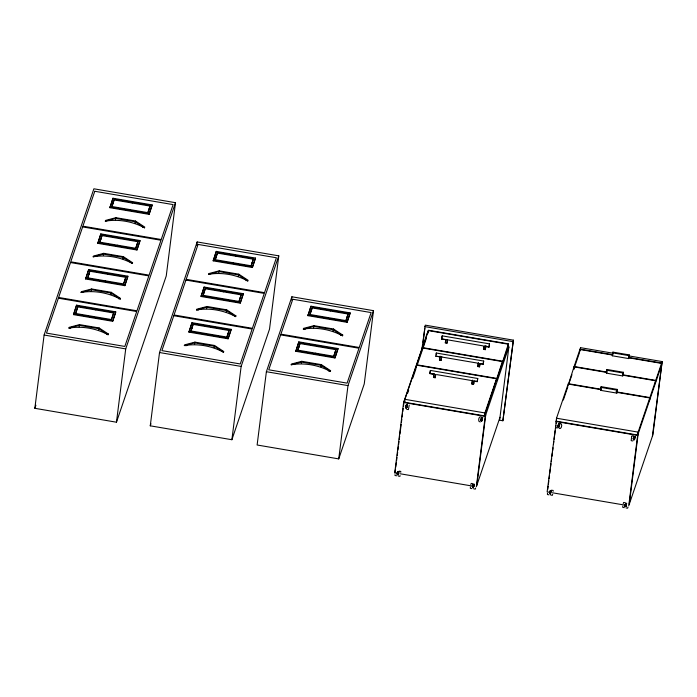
<?xml version="1.0" encoding="UTF-8"?>
<svg xmlns="http://www.w3.org/2000/svg" width="697" height="697" viewBox="0 0 697 697"><rect width="100%" height="100%" fill="white"/><g stroke="black" fill="none" stroke-linecap="round" stroke-linejoin="round"><path stroke-width="1.05" d="M398.074 474.753L398.754 471.651L397.935 471.512C396.018 472.975 398.771 475.772 397.281 474.282M405.689 407.815L406.508 408.059L407.179 404.948L406.368 404.809L405.689 407.919M473.402 487.578L474.073 484.476L473.263 484.337C471.12 486.157 474.448 488.562 472.636 486.828M481.827 420.883L482.498 417.782L481.688 417.642C479.545 419.455 482.873 421.868 481.061 420.134M550.482 493.79L551.153 490.688L550.342 490.549C548.199 492.361 551.527 494.774 549.715 493.04M558.907 427.095L559.586 423.994L558.767 423.854C556.624 425.667 559.952 428.08 558.14 426.346M624.991 506.388L625.801 506.623L626.472 503.522L625.662 503.382L624.982 506.484L625.662 503.382M406.508 408.059L406.551 407.449L405.741 407.309M625.801 506.623L625.854 506.013L625.035 505.874M634.906 436.819C634.758 440.478 632.371 440.129 634.087 436.679L634.906 436.819L634.679 438.596M633.46 439.18L634.235 439.824L633.416 439.685M395.016 474.674L395.016 475.493L396.654 475.772M397.02 473.638L397.142 473.002L397.037 473.62M400.775 472.252L400.775 471.425L399.137 471.146M409.235 405.131L408.407 409.592L406.708 409.357M474.056 486.445L474.082 486.097M480.764 419.768L480.878 419.124L480.782 419.786M482.394 420.047L482.524 419.411L482.42 420.03M553.174 491.289L553.174 490.461L551.536 490.191M557.844 425.98L557.957 425.336L557.861 425.989M559.473 426.224L559.586 425.614L559.534 426.128M397.299 474.143L398.109 474.282L397.316 474.004M470.397 486.968L470.344 488.327L471.974 488.606M547.476 493.18L547.424 494.539L549.053 494.818M622.796 506.013L622.743 507.364L624.373 507.643M397.36 473.646L398.144 473.995M405.759 407.126L405.915 406.142L406.726 406.281M481.888 420.134L481.104 419.777M473.446 486.968L472.618 486.976M481.88 420.274L481.043 420.282M550.534 493.18L549.698 493.188M558.959 426.486L558.123 426.494M625.061 505.7L625.209 504.706L626.028 504.846M633.503 438.822L634.296 439.171M625.854 506.013L625.017 506.013M634.279 439.319L633.442 439.319M34.85 408.311L44.111 335.022L93.886 188.8L175.496 202.688L166.243 275.986L116.46 422.208L34.85 408.311L35.904 405.227M73.507 314.626L76.565 305.164L115.737 311.829L115.65 312.561L112.679 321.291L73.507 314.626L76.565 305.164M77.942 306.166L75.381 314.173L77.942 306.166L113.864 312.282L111.607 319.374M76.618 310.531L76.705 309.799M79.083 326.815L79.519 324.619L99.105 327.947L108.349 334.011L108.096 334.743C96.299 328.365 82.159 325.856 68.925 328.078L69.169 327.346L79.519 324.619M85.635 278.983L88.702 269.521L127.873 276.186L127.786 276.918L124.815 285.648L85.635 278.983L88.702 269.521M90.079 270.523L87.517 278.53L90.079 270.523L126 276.639L123.744 283.731M88.754 274.897L88.841 274.156M91.22 291.172L91.656 288.976L111.241 292.313L120.476 298.377L120.233 299.109C108.436 292.731 94.295 290.213 81.061 292.435L81.305 291.703L91.656 288.976M97.772 243.34L100.838 233.878L140.01 240.543L139.914 241.275L136.943 250.005L97.772 243.34L100.838 233.878M100.882 239.254L100.978 238.522M99.959 241.981L102.215 234.88L138.137 240.996L135.871 248.088M95.811 309.956L95.907 309.224M103.356 255.529L103.783 253.333L123.378 256.67L132.613 262.734L132.36 263.466C120.564 257.088 106.423 254.571 93.189 256.792L93.442 256.06L103.783 253.333M109.908 207.697L112.966 198.236L152.138 204.901L152.051 205.632L149.08 214.362L109.908 207.697L112.966 198.236M113.019 203.611L113.106 202.879M112.086 206.338L114.343 199.237L150.264 205.354L147.79 212.629L111.868 206.512L114.343 199.237M98.669 330.151L99.105 327.947M105.474 281.588L105.569 280.856M107.948 274.313L108.044 273.581M115.484 219.886L115.92 217.691L135.506 221.027L144.749 227.091L144.497 227.823C132.7 221.446 118.56 218.928 105.325 221.149L105.569 220.426L115.92 217.691M117.601 245.945L117.697 245.213M120.084 238.67L120.172 237.938M112.539 316.647L112.626 315.915M112.679 321.291L115.737 311.829M129.738 210.302L129.834 209.57M132.212 203.027L132.308 202.296M124.667 281.004L124.763 280.272M124.815 285.648L127.873 276.186M136.804 245.361L136.9 244.63M136.943 250.005L140.01 240.543M116.46 422.208L125.721 348.909L175.496 202.688M148.94 209.727L149.027 208.987M149.08 214.362L152.138 204.901M150.264 425.823L159.526 352.534L197.173 241.955L278.783 255.843L269.521 329.141L231.883 439.72L150.264 425.823L150.97 423.776M196.763 245.187L197.173 241.955M188.922 332.129L191.989 322.676L231.16 329.341L231.064 330.073L228.093 338.803L188.922 332.129L191.989 322.676M193.365 323.678L190.795 331.685L193.365 323.678L229.287 329.794L227.03 336.886M192.032 328.043L192.128 327.311M194.507 344.327L194.942 342.131L214.528 345.459L223.763 351.523L223.519 352.255C211.714 345.878 197.573 343.36 184.339 345.59L184.592 344.858L194.942 342.131M201.058 296.495L204.116 287.033L243.297 293.698L243.201 294.43L240.23 303.16L201.058 296.495L204.116 287.033M205.502 288.035L202.932 296.042L205.502 288.035L241.415 294.151L239.158 301.243M204.169 292.409L204.265 291.668M206.634 308.684L207.07 306.488L226.656 309.817L235.9 315.889L235.647 316.612C223.85 310.235 209.71 307.725 196.476 309.947L196.72 309.215L207.07 306.488M213.186 260.852L216.253 251.39L255.424 258.056L255.337 258.787L252.366 267.517L213.186 260.852L216.253 251.39M217.63 252.392L215.068 260.399L217.63 252.392L253.551 258.509L251.295 265.601M216.305 256.766L216.392 256.034M211.235 327.468L211.322 326.736M218.771 273.041L219.206 270.845L238.792 274.182L248.027 280.246L247.783 280.978C235.987 274.601 221.846 272.083 208.612 274.304L208.856 273.572L219.206 270.845M214.092 347.655L214.528 345.459M223.362 291.825L223.458 291.093M226.229 312.021L226.656 309.817M233.025 263.457L233.12 262.725M235.499 256.182L235.595 255.45M227.954 334.159L228.05 333.427M228.093 338.803L231.16 329.341M240.09 298.516L240.177 297.785M240.23 303.16L243.297 293.698M252.218 262.874L252.314 262.142M252.366 267.517L255.424 258.056M231.883 439.72L241.145 366.422L278.783 255.843M266.385 371.71L257.123 445L338.733 458.896L364.243 383.951L373.505 310.662L291.895 296.774L266.385 371.71L347.995 385.598L373.505 310.662M291.485 300.006L291.895 296.774M295.781 351.305L298.839 341.852L338.019 348.517L337.923 349.249L334.952 357.979L295.781 351.305L298.839 341.852M298.891 347.219L298.978 346.487M297.959 349.946L300.224 342.854L336.137 348.97L333.88 356.062M301.357 363.503L301.792 361.307L321.378 364.636L330.622 370.699L330.369 371.431C318.573 365.054 304.432 362.536 291.198 364.766L291.442 364.034L301.792 361.307M307.908 315.671L310.975 306.21L350.147 312.875L350.06 313.606L347.089 322.336L307.908 315.671L310.975 306.21M311.019 311.585L311.115 310.845M312.265 307.943L312.352 307.211L348.273 313.328L345.703 321.334L348.178 314.059L312.265 307.943L310.095 314.303M315.61 353.919L315.706 353.179M318.085 346.644L318.18 345.912M327.747 318.276L327.843 317.544M330.221 311.001L330.317 310.27M334.813 353.335L334.9 352.604M334.952 357.979L338.019 348.517M346.94 317.693L347.036 316.961M347.089 322.336L350.147 312.875M338.733 458.896L347.995 385.598M397.917 473.385L394.737 472.845L403.624 402.483L427.27 333.027M395.504 469.255L394.737 472.845M395.774 467.121L396.305 462.852M396.576 460.726L396.985 457.528M397.255 455.394L397.656 452.196M397.926 450.062L398.327 446.864M398.597 444.73L399.006 441.532M399.276 439.398L399.677 436.2M399.947 434.074L401.158 424.473M401.428 422.347L401.829 419.15M402.099 417.015L402.509 413.818M402.779 411.683L403.18 408.486M403.45 406.351L404.121 401.019L404.94 401.158L404.565 402.256L484.546 415.874L502.398 361.577L422.417 347.969L416.693 364.784L416.196 368.077M404.565 402.256L404.931 399.329L416.571 365.15L496.552 378.759L484.912 412.938L484.546 415.874M397.935 471.512L397.264 474.613M406.368 404.809L406.342 405.976M398.754 471.651L398.031 474.884M407.065 405.837L406.456 408.189M421.633 351.21L425.24 325.15L513.384 340.153L502.886 420.77L499.618 420.213L508.88 346.923L508.061 346.784L502.154 364.148M422.269 348.683L422.678 345.468M423.079 342.262L424.839 328.357M422.173 349.92L428.333 330.605L508.313 344.213L507.939 347.15M428.08 332.556L428.333 330.605M428.089 333.166L428.455 330.239L508.435 343.848L508.061 346.784M435.677 374.908L435.155 377.757L433.525 377.478L433.926 374.306M433.647 377.112L434.179 373.575M435.155 377.757L435.555 374.585L429.849 373.609L430.406 370.429L477.741 378.488L477.184 381.668L472.287 380.832L471.886 384.012L473.516 384.291L474.03 381.442M435.285 377.391L435.66 374.42M441.741 356.42L441.088 360.332L439.458 360.053L439.955 356.716L435.782 356.184L436.296 353.03L483.674 361.055L483.117 364.243M439.458 360.053L440.112 356.141M441.088 360.332L441.593 356.995L478.316 363.242M447.186 342.419L446.943 343.151L445.305 342.872L445.81 339.535L441.628 339.003L442.142 335.849L489.521 343.874L489.006 347.028L484.067 346.226L483.666 349.397L485.295 349.676L485.948 345.764M446.943 343.151L447.343 339.97L441.628 338.995M447.065 342.785L447.439 339.814L483.117 345.886M471.886 384.012L472.531 380.1M473.516 384.291L474.012 380.954L477.279 381.503M479.963 364.008L479.449 366.857L477.82 366.578L478.22 363.407L483.117 364.235L483.674 361.055M477.82 366.578L478.464 362.675M479.449 366.857L479.945 363.52L483.213 364.078M483.666 349.397L484.18 346.548M485.295 349.676L485.87 346.104M473.263 484.337L473.176 485.417M481.461 419.42L481.688 417.642M473.96 485.365L473.35 487.717M508.88 346.923L485.234 416.379L476.347 486.733L499.993 417.285M476.844 485.278L485.731 414.915L484.92 414.776M508.313 344.213L496.308 381.329M502.886 420.77L513.384 340.153M556.119 423.262L556.52 420.064L547.136 491.89L550.316 492.43M601.171 386.669L600.797 389.606L568.16 384.047L556.52 418.226L556.154 421.162L637.764 435.05L638.13 432.123L649.77 397.943L617.124 392.385L616.871 393.117L600.553 390.337L600.919 387.401L601.171 386.669L617.49 389.449L617.124 392.385M547.772 489.355L548.173 486.157M548.443 484.032L548.844 480.834M549.114 478.7L549.524 475.502M549.785 473.368L550.325 469.107M550.595 466.973L551.005 463.775M551.266 461.641L551.676 458.443M551.946 456.308L552.346 453.111M552.616 450.976L553.017 447.779M553.427 444.581L553.827 441.384M554.098 439.249L555.178 430.729M555.448 428.594L555.849 425.397M550.342 490.549L549.663 493.65M558.767 423.854L558.088 426.956M550.43 493.929L551.153 490.688M559.36 425.771L559.586 423.994M567.907 386.007L574.006 366.866L606.651 372.425L607.017 369.488L623.345 372.268L622.726 375.936L606.399 373.156L607.017 369.488M612.933 352.124L612.314 355.792L628.633 358.572L629.252 354.904L612.933 352.124L612.558 355.061L579.913 349.502L574.128 366.5L573.762 369.436L579.547 352.438M579.791 351.096L580.54 347.672L613.395 353.266M580.131 350.913L580.54 347.672M616.871 393.117L617.49 389.449M622.726 375.936L623.345 372.268M628.633 358.572L629.252 354.904M634.087 436.679L633.407 439.79M626.254 505.299L626.472 503.522M661.279 365.96L637.633 435.416L628.746 505.778L652.889 434.858L662.15 361.569L629.295 355.975M629.243 504.314L638.138 433.952M649.395 400.871L649.77 397.943M649.526 400.505L649.892 397.578L655.616 380.762L622.97 375.204M655.25 383.69L655.616 380.762M655.372 383.324L655.738 380.396L661.531 363.398L628.886 357.84M652.392 436.322L662.15 361.569M481.078 419.986L481.235 418.967L482.054 419.106M625.078 505.56L625.862 505.865M397.351 473.69L397.49 472.836L398.301 472.975M398.701 473.49L398.649 473.916M436.244 354.276L436.339 353.004M633.503 438.866L633.634 438.012L634.453 438.152M549.454 492.343L549.506 492.378M634.889 438.796L634.819 439.075M407.074 406.124L407.414 404.704M398.64 472.819L398.989 471.399M482.394 418.949L482.733 417.529M473.969 485.652L474.308 484.232M559.473 425.161L559.822 423.741M551.048 491.864L551.388 490.444M631.648 436.862L631.168 440.67L632.798 440.948M634.793 437.995L635.141 436.575M626.368 504.689L626.716 503.269M470.823 484.52L471.198 483.422L472.827 483.701M475.615 488.066L475.241 489.155L473.577 488.763M552.695 494.278L552.32 495.367L550.656 494.966M623.223 503.556L623.597 502.459L625.226 502.737M628.014 507.102L627.64 508.2L626.011 507.921M406.708 405.401C405.305 406.063 407.44 403.641 407.24 405.279M397.821 472.4C400.148 471.494 396.942 471.111 398.292 472.836M481.932 418.967L481.845 417.703L482.638 417.843M473.603 484.929C472.357 485.408 474.195 483.274 474.187 484.729M558.654 424.839L559.369 424.456M558.654 424.743L559.151 423.724L559.569 424.386M634.226 436.836C635.856 436.47 634.035 437.385 633.974 437.568M625.549 504.367L626.106 504.001L626.211 504.645M625.549 504.271L626.045 503.251L626.464 503.914M429.849 373.618L430.406 370.429M400.174 475.72L399.912 476.33L398.283 476.051M441.724 338.838L442.203 335.902M631.77 436.374L632.022 435.764L633.66 436.043M624.765 505.491L624.852 504.863L624.739 505.508M102.215 234.88L99.741 242.155L135.662 248.271L138.137 240.996M70.554 328.357L70.806 327.625M111.241 292.313L110.806 294.509L111.058 293.777M123.378 256.67L122.942 258.866L123.186 258.134M135.506 221.027L135.07 223.223L135.323 222.491M113.864 312.282L111.389 319.548L75.468 313.441M126 276.639L123.526 283.906L87.604 277.798M118.595 298.83L118.847 298.098M142.868 227.544L143.112 226.813M147.703 213.36L150.177 206.085L114.256 199.978M185.977 345.869L186.221 345.137M198.105 310.226L198.357 309.494M238.792 274.182L238.357 276.378L238.609 275.646M229.287 329.794L226.813 337.06L190.891 330.944M241.415 294.151L238.94 301.418L203.019 295.31M253.551 258.509L251.077 265.775L215.155 259.667M246.146 280.699L246.398 279.967M303.326 329.123L303.578 328.392L313.929 325.665L333.514 328.993L342.75 335.065L342.506 335.788C330.709 329.411 316.569 326.902 303.326 329.123L313.676 326.396L333.262 329.725L342.506 335.788M300.224 342.854L297.741 350.129L333.663 356.237L336.137 348.97M312.352 307.211L309.877 314.486L345.799 320.594M304.964 329.402L305.208 328.67L303.578 328.392M313.929 325.665L313.493 327.86L313.746 327.128M321.378 364.636L320.951 366.84L321.195 366.108M333.514 328.993L333.079 331.197L333.332 330.465M328.74 371.152L328.984 370.429M340.868 335.518L341.121 334.787L342.75 335.065M407.667 393.143L408.695 390.137M412.79 378.105L415.856 369.079M417.669 363.756L422.051 350.896M422.513 349.537L426.259 338.533M433.525 377.478L433.778 376.746M445.305 342.872L445.557 342.14M481.575 418.531L481.819 417.799M481.784 421.023L482.28 419.559M472.583 487.447L473.036 486.114M563.35 400.017L567.785 386.983M568.918 383.646L571.949 374.742M600.553 390.337L600.797 389.606M606.399 373.156L606.651 372.425M612.314 355.792L612.558 355.061M557.626 427.862L555.849 427.836M551.214 491.019L550.822 490.4L550.639 491.063M398.492 472.775L398.553 472.261M559.316 425.118L559.386 424.604M550.891 491.812L550.952 491.298M634.052 437.394L634.627 437.359M489.521 343.874L489.006 347.028M477.741 378.488L477.184 381.668M105.325 221.149L115.676 218.422L135.262 221.759L144.497 227.823M93.189 256.792L103.539 254.065L123.125 257.402L132.36 263.466M81.061 292.435L91.403 289.708L110.997 293.036L120.233 299.109M208.612 274.304L218.954 271.577L238.548 274.914L247.783 280.978M68.925 328.078L79.275 325.351L98.861 328.679L108.096 334.743M196.476 309.947L206.826 307.22L226.412 310.548L235.647 316.612M184.339 345.59L194.69 342.863L214.275 346.191L223.519 352.255M291.198 364.766L301.548 362.039L321.134 365.367L330.369 371.431M626.263 503.975L625.801 503.635M109.995 206.965L149.167 213.63M217.542 253.124L253.455 259.24M102.119 235.612L138.041 241.728M213.282 260.12L252.453 266.785M97.868 242.608L137.039 249.273M612.68 352.856L629.008 355.636M580.043 349.136L612.846 354.721M628.842 357.448L661.653 363.032M205.406 288.767L241.328 294.883M424.743 326.614L512.887 341.608M89.991 271.255L125.913 277.371M201.145 295.755L240.326 302.428M308.004 314.931L347.176 321.605M85.731 278.251L124.902 284.916M484.162 346.06L489.059 346.897M483.918 348.666L485.548 348.944M606.773 370.22L623.092 373M574.128 366.5L606.982 372.093M622.883 374.803L655.738 380.396M422.548 347.603L502.52 361.212M234.262 315.61L235.9 315.889M435.782 356.176L441.489 357.152M439.711 359.321L441.34 359.6M478.064 365.847L479.702 366.125M477.907 366.308L479.545 366.587M600.919 387.401L617.246 390.181M568.282 383.681L601.136 389.274M615.974 391.801L649.892 397.578M193.269 324.41L229.191 330.526M300.128 343.586L336.05 349.702M77.855 306.898L113.777 313.014M416.693 364.784L496.673 378.393M189.018 331.397L228.189 338.071M295.868 350.574L335.048 357.247M429.944 373.453L434.022 374.141M436.705 374.603L472.383 380.675M73.594 313.885L112.766 320.559M472.13 383.28L473.768 383.559M472.017 383.62L473.646 383.899M106.711 333.741L108.349 334.011M556.52 418.226L638.13 432.123M159.526 352.534L241.145 366.422M556.023 421.528L637.633 435.416M44.111 335.022L125.721 348.909M559.97 423.488C563.028 422.739 561.651 430.066 559.116 428.394M559.133 425.318C558.097 424.447 557.713 426.773 558.968 426.346M404.931 399.329L484.912 412.938M558.114 426.625L558.924 426.764M633.434 439.458L634.253 439.589M558.105 426.747L558.916 426.886M633.425 439.58L634.235 439.72M558.097 426.86L558.907 427M403.624 402.483L485.234 416.379M481.252 416.998C478.604 415.203 477.41 422.722 480.399 421.903M405.759 407.161L406.569 407.301M405.724 407.449L406.543 407.588M405.706 407.588L406.525 407.719M481.035 420.413L481.845 420.552M405.698 407.71L406.517 407.85M481.017 420.535L481.836 420.674M481.017 420.648L481.827 420.788M550.7 492.012C549.663 491.15 549.288 493.476 550.543 493.04M552.433 492.788L625.566 505.238M549.689 493.319L550.499 493.459M625.009 506.153L625.819 506.292M549.672 493.441L550.482 493.694M625 506.275L625.81 506.414M473.62 485.8C472.583 484.938 472.209 487.264 473.463 486.828M400.034 473.751L473.167 486.192M472.601 487.107L473.42 487.247M397.273 474.404L398.083 474.657M472.592 487.229L473.402 487.482M338.524 333.34L340.258 334.307M559.308 424.525L558.907 424.011M398.475 472.183L398.074 471.669M405.445 406.848L405.558 406.299L405.445 406.848M407.083 407.126L407.205 406.586L407.092 407.048M472.339 486.375L472.453 485.826L472.339 486.375M626.498 505.194L626.385 505.621L626.498 505.194M633.172 438.718L633.277 438.169L633.181 438.648M58.374 298.194L46.49 333.105L124.833 346.444L136.717 311.533L58.374 298.194M70.51 262.551L58.626 297.462L136.969 310.801L148.853 275.89L70.51 262.551M82.638 226.917L70.754 261.819L149.106 275.158L160.99 240.247L82.638 226.917M94.775 191.274L82.891 226.185L161.234 239.515L173.117 204.604L94.775 191.274M173.788 315.706L161.904 350.617L240.256 363.956L252.14 329.045L173.788 315.706M185.925 280.063L174.041 314.974L252.392 328.313L264.276 293.402L185.925 280.063M198.061 244.42L186.177 279.331L264.52 292.67L276.404 257.759L198.061 244.42M280.647 334.882L268.763 369.793L347.106 383.132L358.999 348.221L280.647 334.882M292.784 299.24L280.9 334.151L359.243 347.489L371.126 312.578L292.784 299.24"/></g></svg>
